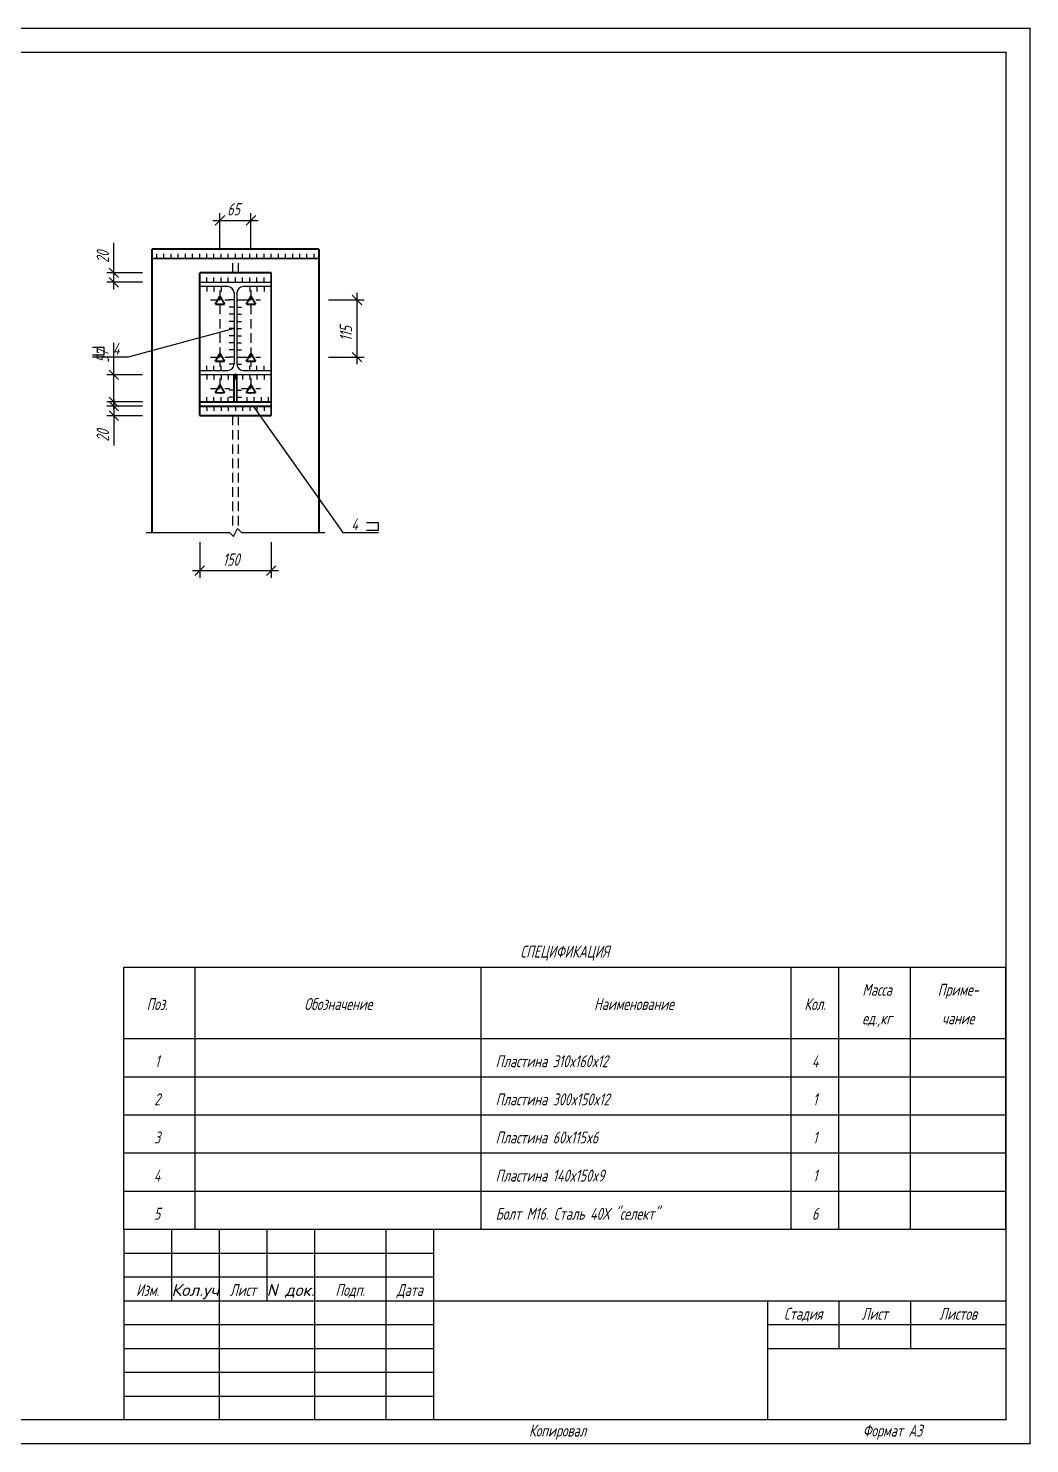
# Model space of a CAD drawing. Extents: x 0 to 420, y 0 to 297.
# Drawn here: x 210 to 420, y 0 to 297 of the extents above; entities that cross this region are included whole.
import ezdxf
from ezdxf.enums import TextEntityAlignment as Align

# ---------------------------------------------------------------- set-up
doc = ezdxf.new("R2010")
doc.units = 0
doc.header["$MEASUREMENT"] = 0
doc.linetypes.add('DASHED', pattern=[3, 2, -1])
doc.layers.get('DEFPOINTS').update_dxf_attribs({"linetype": 'CONTINUOUS'})
for name, color, linetype in [('ВЫНОСКИ', 7, 'CONTINUOUS'), ('ПРОФИЛЬ', 7, 'CONTINUOUS'), ('РАЗМЕРЫ', 7, 'CONTINUOUS'), ('СПЕЦИФИКАЦИЯ', 7, 'CONTINUOUS'), ('УЗЕЛ', 7, 'CONTINUOUS'), ('ШТАМП_РАМКА', 7, 'CONTINUOUS')]:
    doc.layers.add(name, color=color, linetype=linetype)
doc.styles.add('SCADOFFICE', font='RomanS', dxfattribs={"width": 0.7, "oblique": 15, "height": 2.5})
doc.dimstyles.new('SCADOFFICE_DIM', dxfattribs={"dimtxt": 2.5, "dimasz": 2, "dimexe": 1.5, "dimexo": 2, "dimgap": 1, "dimtad": 1, "dimdec": 4, "dimlfac": 10, "dimdsep": 46, "dimtxsty": 'SCADOFFICE', "dimblk": 'OBLIQUE', "dimsah": 1, "dimcen": 2.5, "dimdle": 1.5, "dimclrd": 256, "dimclre": 256, "dimclrt": 256, "dimadec": 0, "dimazin": 0, "dimtfac": 1, "dimtdec": 4, "dimtmove": 2, "dimatfit": 3, "dimldrblk": 'OBLIQUE', "dimfxl": 1, "dimtolj": 1, "dimarcsym": 0})

# ---------------------------------------------------------------- blocks, each defined once
blk = doc.blocks.new('_OBLIQUE')
at = {"layer": 'РАЗМЕРЫ', "color": 0, "linetype": 'ByBlock'}
blk.add_line((-0.5, -0.5), (0.5, 0.5), dxfattribs=at)
blk = doc.blocks.new('*D6')
at = {"layer": 'DEFPOINTS', "color": 0}
for p in [(227.9375, 245.7), (235.9375, 245.7), (235.9375, 243.7)]:
    blk.add_point(p, dxfattribs=at)
at = {"layer": 'РАЗМЕРЫ'}
for p, q in [((227.9375, 245.7), (227.9375, 251.95)), ((227.9375, 242.2), (227.9375, 247.2)), ((233.9375, 245.7), (226.4375, 245.7)), ((233.9375, 243.7), (226.4375, 243.7))]:
    blk.add_line(p, q, dxfattribs=at)
at = {"layer": 'РАЗМЕРЫ', "xscale": 2, "yscale": 2, "zscale": 2}
for p, rotation in [((227.9375, 245.7), 90), ((227.9375, 243.7), 270)]:
    blk.add_blockref('_OBLIQUE', p, dxfattribs=dict(at, rotation=rotation))
at = {"layer": 'РАЗМЕРЫ', "style": 'SCADOFFICE', "oblique": 15, "width": 0.676148}
blk.add_text('20', height=2.58819, rotation=90, dxfattribs=at).set_placement((226.915, 247.777))
blk = doc.blocks.new('*D7')
at = {"layer": 'DEFPOINTS', "color": 0}
for p in [(235.9375, 217.7), (227.9375, 215.7), (235.9375, 215.7)]:
    blk.add_point(p, dxfattribs=at)
at = {"layer": 'РАЗМЕРЫ'}
for p, q in [((233.9375, 217.7), (226.4375, 217.7)), ((227.9375, 219.2), (227.9375, 214.2)), ((227.9375, 217.7), (227.9375, 209.45)), ((233.9375, 215.7), (226.4375, 215.7))]:
    blk.add_line(p, q, dxfattribs=at)
at = {"layer": 'РАЗМЕРЫ', "xscale": 2, "yscale": 2, "zscale": 2}
for p, rotation in [((227.9375, 217.7), 90), ((227.9375, 215.7), 270)]:
    blk.add_blockref('_OBLIQUE', p, dxfattribs=dict(at, rotation=rotation))
at = {"layer": 'РАЗМЕРЫ', "style": 'SCADOFFICE', "oblique": 15, "width": 0.676148}
blk.add_text('20', height=2.58819, rotation=90, dxfattribs=at).set_placement((226.915, 210.277))
blk = doc.blocks.new('*D8')
at = {"layer": 'DEFPOINTS', "color": 0}
for p in [(227.9375, 224.3), (235.9375, 224.3), (235.9375, 218.6)]:
    blk.add_point(p, dxfattribs=at)
at = {"layer": 'РАЗМЕРЫ'}
for p, q in [((227.9375, 224.3), (227.9375, 231)), ((227.9375, 217.1), (227.9375, 225.8)), ((233.9375, 224.3), (226.4375, 224.3)), ((233.9375, 218.6), (226.4375, 218.6))]:
    blk.add_line(p, q, dxfattribs=at)
at = {"layer": 'РАЗМЕРЫ', "xscale": 2, "yscale": 2, "zscale": 2}
for p, rotation in [((227.9375, 224.3), 90), ((227.9375, 218.6), 270)]:
    blk.add_blockref('_OBLIQUE', p, dxfattribs=dict(at, rotation=rotation))
at = {"layer": 'РАЗМЕРЫ', "style": 'SCADOFFICE', "oblique": 15, "width": 0.676148}
blk.add_text('57', height=2.5881905, rotation=90, dxfattribs=at).set_placement((226.915, 226.806875))
blk = doc.blocks.new('*D9')
at = {"layer": 'DEFPOINTS', "color": 0}
for p in [(270.9375, 240), (278.9375, 240), (270.9375, 228)]:
    blk.add_point(p, dxfattribs=at)
at = {"layer": 'РАЗМЕРЫ'}
for p, q in [((278.9375, 226.5), (278.9375, 241.5)), ((272.9375, 240), (280.4375, 240)), ((272.9375, 228), (280.4375, 228))]:
    blk.add_line(p, q, dxfattribs=at)
at = {"layer": 'РАЗМЕРЫ', "xscale": 2, "yscale": 2, "zscale": 2}
for p, rotation in [((278.9375, 240), 90), ((278.9375, 228), 270)]:
    blk.add_blockref('_OBLIQUE', p, dxfattribs=dict(at, rotation=rotation))
at = {"layer": 'РАЗМЕРЫ', "style": 'SCADOFFICE', "oblique": 15, "width": 0.676148}
blk.add_text('115', height=2.58819, rotation=90, dxfattribs=at).set_placement((277.915, 231.3435))
blk = doc.blocks.new('*D10')
at = {"layer": 'DEFPOINTS', "color": 0}
for p in [(256.6875, 256.7), (250.1875, 248.7), (256.6875, 248.7)]:
    blk.add_point(p, dxfattribs=at)
at = {"layer": 'РАЗМЕРЫ'}
for p, q in [((248.6875, 256.7), (258.1875, 256.7)), ((250.1875, 250.7), (250.1875, 258.2)), ((256.6875, 250.7), (256.6875, 258.2))]:
    blk.add_line(p, q, dxfattribs=at)
at = {"layer": 'РАЗМЕРЫ', "xscale": 2, "yscale": 2, "zscale": 2, "rotation": 180}
blk.add_blockref('_OBLIQUE', (250.1875, 256.7), dxfattribs=at)
at = {"layer": 'РАЗМЕРЫ', "xscale": 2, "yscale": 2, "zscale": 2}
blk.add_blockref('_OBLIQUE', (256.6875, 256.7), dxfattribs=at)
at = {"layer": 'РАЗМЕРЫ', "style": 'SCADOFFICE', "oblique": 15, "width": 0.676148}
blk.add_text('65', height=2.5881905, dxfattribs=at).set_placement((251.711125, 257.7225))
blk = doc.blocks.new('*D11')
at = {"layer": 'DEFPOINTS', "color": 0}
for p in [(245.9375, 191.2), (260.9375, 191.2), (260.9375, 183.2)]:
    blk.add_point(p, dxfattribs=at)
at = {"layer": 'РАЗМЕРЫ'}
for p, q in [((245.9375, 189.2), (245.9375, 181.7)), ((260.9375, 189.2), (260.9375, 181.7)), ((244.4375, 183.2), (262.4375, 183.2))]:
    blk.add_line(p, q, dxfattribs=at)
at = {"layer": 'РАЗМЕРЫ', "xscale": 2, "yscale": 2, "zscale": 2, "rotation": 180}
blk.add_blockref('_OBLIQUE', (245.9375, 183.2), dxfattribs=at)
at = {"layer": 'РАЗМЕРЫ', "xscale": 2, "yscale": 2, "zscale": 2}
blk.add_blockref('_OBLIQUE', (260.9375, 183.2), dxfattribs=at)
at = {"layer": 'РАЗМЕРЫ', "style": 'SCADOFFICE', "oblique": 15, "width": 0.676148}
blk.add_text('150', height=2.58819, dxfattribs=at).set_placement((250.781, 184.2225))

msp = doc.modelspace()

# ---------------------------------------------------------------- linework, layer by layer
at = {"layer": 'ВЫНОСКИ', "linetype": 'Continuous'}
for p, q in [((253.1375, 234), (230.9375, 228)), ((225.9375, 230), (223.4375, 230)), ((225.9375, 228.5), (225.9375, 230)), ((223.4375, 228.5), (225.9375, 228.5)), ((230.9375, 228), (223.4375, 228)), ((257.1875, 217.7), (275.9375, 191.2)), ((283.4375, 193.2), (280.9375, 193.2)), ((283.4375, 191.7), (283.4375, 193.2)), ((275.9375, 191.2), (283.4375, 191.2)), ((280.9375, 191.7), (283.4375, 191.7))]:
    msp.add_line(p, q, dxfattribs=at)
at = {"layer": 'ПРОФИЛЬ', "linetype": 'Continuous'}
for p, q in [((245.9375, 243.7), (260.9375, 243.7)), ((245.9375, 242.8), (245.9375, 243.7)), ((260.9375, 243.7), (260.9375, 242.8)), ((251.8375, 242.8), (245.9375, 242.8)), ((253.1375, 241.5), (253.1375, 226.5)), ((253.7375, 241.5), (253.7375, 226.5)), ((260.9375, 242.8), (255.0375, 242.8)), ((245.9375, 224.3), (245.9375, 225.2)), ((245.9375, 225.2), (251.8375, 225.2)), ((260.9375, 224.3), (245.9375, 224.3)), ((255.0375, 225.2), (260.9375, 225.2)), ((260.9375, 225.2), (260.9375, 224.3))]:
    msp.add_line(p, q, dxfattribs=at)
for centre, start, end in [((251.8375, 241.5), 0, 89.9), ((255.0375, 241.5), 90, 179.9), ((251.8375, 226.5), 270, 359.9), ((255.0375, 226.5), 180, 269.9)]:
    msp.add_arc(centre, 1.3, start, end, dxfattribs=at)
at = {"layer": 'СПЕЦИФИКАЦИЯ', "linetype": 'Continuous'}
for p, q in [((230, 100), (415, 100)), ((230, 45), (230, 100)), ((245, 45), (245, 100)), ((305, 45), (305, 100)), ((370, 45), (370, 100)), ((380, 45), (380, 100)), ((395, 45), (395, 100)), ((415, 45), (415, 100)), ((230, 85), (415, 85)), ((230, 77), (415, 77)), ((230, 69), (415, 69)), ((230, 61), (415, 61)), ((230, 53), (415, 53)), ((230, 45), (415, 45))]:
    msp.add_line(p, q, dxfattribs=at)
at = {"layer": 'УЗЕЛ', "linetype": 'Continuous'}
for p, q in [((236.9375, 248.7), (236.9375, 249.7)), ((238.4375, 248.7), (238.4375, 249.7)), ((239.9375, 248.7), (239.9375, 249.7)), ((241.4375, 248.7), (241.4375, 249.7)), ((242.9375, 248.7), (242.9375, 249.7)), ((244.4375, 248.7), (244.4375, 249.7)), ((245.9375, 248.7), (245.9375, 249.7)), ((247.4375, 248.7), (247.4375, 249.7)), ((248.9375, 248.7), (248.9375, 249.7)), ((250.4375, 248.7), (250.4375, 249.7)), ((251.9375, 248.7), (251.9375, 249.7)), ((253.4375, 248.7), (253.4375, 249.7)), ((254.9375, 248.7), (254.9375, 249.7)), ((256.4375, 248.7), (256.4375, 249.7)), ((257.9375, 248.7), (257.9375, 249.7)), ((259.4375, 248.7), (259.4375, 249.7)), ((260.9375, 248.7), (260.9375, 249.7)), ((262.4375, 248.7), (262.4375, 249.7)), ((263.9375, 248.7), (263.9375, 249.7)), ((265.4375, 248.7), (265.4375, 249.7)), ((266.9375, 248.7), (266.9375, 249.7)), ((268.4375, 248.7), (268.4375, 249.7)), ((269.9375, 248.7), (269.9375, 249.7)), ((245.9375, 243.7), (245.9375, 244.7)), ((247.4375, 243.7), (247.4375, 244.7)), ((248.9375, 243.7), (248.9375, 244.7)), ((250.4375, 243.7), (250.4375, 244.7)), ((251.9375, 243.7), (251.9375, 244.7)), ((253.4375, 243.7), (253.4375, 244.7)), ((254.9375, 243.7), (254.9375, 244.7)), ((256.4375, 243.7), (256.4375, 244.7)), ((257.9375, 243.7), (257.9375, 244.7)), ((259.4375, 243.7), (259.4375, 244.7)), ((245.9375, 242.8), (245.9375, 241.8)), ((247.4375, 242.8), (247.4375, 241.8)), ((248.9375, 242.8), (248.9375, 241.8)), ((250.4375, 242.8), (250.4375, 241.8)), ((256.4375, 242.8), (256.4375, 241.8)), ((257.9375, 242.8), (257.9375, 241.8)), ((259.4375, 242.8), (259.4375, 241.8)), ((260.9375, 242.8), (260.9375, 241.8)), ((253.1375, 240), (252.1375, 240)), ((253.1375, 238.5), (252.1375, 238.5)), ((253.7375, 240), (254.7375, 240)), ((253.7375, 238.5), (254.7375, 238.5)), ((253.1375, 237), (252.1375, 237)), ((253.1375, 235.5), (252.1375, 235.5)), ((253.7375, 237), (254.7375, 237)), ((253.7375, 235.5), (254.7375, 235.5)), ((253.1375, 234), (252.1375, 234)), ((253.1375, 232.5), (252.1375, 232.5)), ((253.7375, 234), (254.7375, 234)), ((253.7375, 232.5), (254.7375, 232.5)), ((253.1375, 231), (252.1375, 231)), ((253.1375, 229.5), (252.1375, 229.5)), ((253.7375, 231), (254.7375, 231)), ((253.7375, 229.5), (254.7375, 229.5)), ((245.9375, 225.2), (245.9375, 226.2)), ((247.4375, 225.2), (247.4375, 226.2)), ((248.9375, 225.2), (248.9375, 226.2)), ((250.4375, 225.2), (250.4375, 226.2)), ((253.1375, 228), (252.1375, 228)), ((253.1375, 226.5), (252.1375, 226.5)), ((253.7375, 228), (254.7375, 228)), ((253.7375, 226.5), (254.7375, 226.5)), ((256.4375, 225.2), (256.4375, 226.2)), ((257.9375, 225.2), (257.9375, 226.2)), ((259.4375, 225.2), (259.4375, 226.2)), ((260.9375, 225.2), (260.9375, 226.2)), ((245.9375, 224.3), (245.9375, 223.3)), ((247.4375, 224.3), (247.4375, 223.3)), ((248.9375, 224.3), (248.9375, 223.3)), ((250.4375, 224.3), (250.4375, 223.3)), ((251.9375, 224.3), (251.9375, 223.3)), ((253.4375, 224.3), (253.4375, 223.3)), ((254.9375, 224.3), (254.9375, 223.3)), ((256.4375, 224.3), (256.4375, 223.3)), ((257.9375, 224.3), (257.9375, 223.3)), ((259.4375, 224.3), (259.4375, 223.3)), ((253.1375, 221.1), (252.1375, 221.1)), ((253.7375, 221.1), (254.7375, 221.1)), ((247.4375, 218.6), (247.4375, 219.6)), ((247.4375, 217.7), (247.4375, 216.7)), ((248.9375, 218.6), (248.9375, 219.6)), ((248.9375, 217.7), (248.9375, 216.7)), ((250.4375, 218.6), (250.4375, 219.6)), ((250.4375, 217.7), (250.4375, 216.7)), ((251.9375, 218.6), (251.9375, 219.6)), ((251.9375, 217.7), (251.9375, 216.7)), ((253.1375, 219.6), (252.1375, 219.6)), ((253.4375, 217.7), (253.4375, 216.7)), ((253.7375, 219.6), (254.7375, 219.6)), ((254.9375, 217.7), (254.9375, 216.7)), ((255.8875, 218.6), (255.8875, 219.6)), ((256.4375, 217.7), (256.4375, 216.7)), ((257.3875, 218.6), (257.3875, 219.6)), ((257.9375, 217.7), (257.9375, 216.7)), ((258.8875, 218.6), (258.8875, 219.6)), ((259.4375, 217.7), (259.4375, 216.7)), ((260.3875, 218.6), (260.3875, 219.6)), ((234.6875, 191.2), (252.1875, 191.2)), ((252.1875, 191.2), (253.020833, 190.366667)), ((253.020833, 190.366667), (253.854167, 192.033333)), ((253.854167, 192.033333), (254.6875, 191.2)), ((254.6875, 191.2), (272.1875, 191.2))]:
    msp.add_line(p, q, dxfattribs=at)
at = {"layer": 'УЗЕЛ', "linetype": 'DASHED'}
for p, q in [((252.8375, 247.7), (252.8375, 245.7)), ((254.0375, 247.7), (254.0375, 245.7)), ((250.1875, 242), (250.1875, 226)), ((256.6875, 242), (256.6875, 226)), ((248.1875, 240), (252.1875, 240)), ((254.6875, 240), (258.6875, 240)), ((248.1875, 228), (252.1875, 228)), ((254.6875, 228), (258.6875, 228)), ((250.1875, 223.5), (250.1875, 220.3)), ((256.6875, 223.5), (256.6875, 220.3)), ((248.1875, 221.4), (252.1875, 221.4)), ((254.6875, 221.4), (258.6875, 221.4)), ((252.8375, 215.7), (252.8375, 192.2)), ((254.0375, 215.7), (254.0375, 192.2))]:
    msp.add_line(p, q, dxfattribs=at)
at = {"layer": 'УЗЕЛ', "linetype": 'Continuous', "const_width": 0.4}
for points in [[(235.9375, 250.7), (270.9375, 250.7)], [(235.9375, 248.7), (235.9375, 250.7)], [(270.9375, 250.7), (270.9375, 248.7)], [(270.9375, 248.7), (235.9375, 248.7)], [(235.9375, 191.2), (235.9375, 248.7)], [(270.9375, 191.2), (270.9375, 248.7)], [(245.9375, 245.7), (260.9375, 245.7)], [(245.9375, 215.7), (245.9375, 245.7)], [(260.9375, 245.7), (260.9375, 215.7)], [(250.1875, 240.8), (249.1875, 239.1)], [(251.1875, 239.1), (250.1875, 240.8)], [(256.6875, 240.8), (255.6875, 239.1)], [(257.6875, 239.1), (256.6875, 240.8)], [(249.1875, 239.1), (251.1875, 239.1)], [(255.6875, 239.1), (257.6875, 239.1)], [(250.1875, 228.8), (249.1875, 227.1)], [(251.1875, 227.1), (250.1875, 228.8)], [(256.6875, 228.8), (255.6875, 227.1)], [(257.6875, 227.1), (256.6875, 228.8)], [(249.1875, 227.1), (251.1875, 227.1)], [(255.6875, 227.1), (257.6875, 227.1)], [(253.1375, 224.3), (253.7375, 224.3)], [(253.1375, 218.6), (253.1375, 224.3)], [(253.7375, 224.3), (253.7375, 218.6)], [(250.1875, 222.2), (249.1875, 220.5)], [(249.1875, 220.5), (251.1875, 220.5)], [(251.1875, 220.5), (250.1875, 222.2)], [(256.6875, 222.2), (255.6875, 220.5)], [(255.6875, 220.5), (257.6875, 220.5)], [(257.6875, 220.5), (256.6875, 222.2)], [(245.9375, 218.6), (260.9375, 218.6)], [(245.9375, 217.7), (245.9375, 218.6)], [(260.9375, 217.7), (245.9375, 217.7)], [(253.7375, 218.6), (253.1375, 218.6)], [(260.9375, 218.6), (260.9375, 217.7)], [(260.9375, 215.7), (245.9375, 215.7)]]:
    msp.add_lwpolyline(points, dxfattribs=at)
at = {"layer": 'ШТАМП_РАМКА', "linetype": 'Continuous'}
for p, q in [((0, 297), (420, 297)), ((420, 297), (420, 0)), ((20, 292), (415, 292)), ((415, 292), (415, 5)), ((230, 45), (415, 45)), ((230, 45), (230, 5)), ((240, 45), (240, 30)), ((250, 45), (250, 5)), ((260, 45), (260, 30)), ((270, 45), (270, 5)), ((285, 45), (285, 5)), ((295, 45), (295, 5)), ((230, 40), (295, 40)), ((230, 35), (295, 35)), ((230, 30), (295, 30)), ((295, 30), (415, 30)), ((365, 30), (365, 5)), ((380, 30), (380, 20)), ((395, 30), (395, 20)), ((230, 25), (295, 25)), ((365, 25), (415, 25)), ((230, 20), (295, 20)), ((365, 20), (415, 20)), ((230, 15), (295, 15)), ((230, 10), (295, 10)), ((415, 5), (20, 5)), ((420, 0), (0, 0))]:
    msp.add_line(p, q, dxfattribs=at)

# ---------------------------------------------------------------- texts
at = {"layer": 'ВЫНОСКИ', "style": 'SCADOFFICE', "oblique": 15, "width": 0.7}
for p in [(228.4375, 228.5), (278.4375, 191.7)]:
    msp.add_text('4', height=2.5, dxfattribs=at).set_placement(p, align=Align.CENTER)
at = {"layer": 'СПЕЦИФИКАЦИЯ', "style": 'SCADOFFICE', "oblique": 15, "width": 0.7}
for s, p in [('СПЕЦИФИКАЦИЯ', (322.5, 102)), ('Масса', (388, 94)), ('Приме-', (405, 94)), ('Поз.', (237, 91)), ('Обозначение', (275, 91)), ('Наименование', (337, 91)), ('Кол.', (375, 91)), ('ед.,кг', (388, 88)), ('чание', (405, 88)), ('1', (237, 79)), ('4', (375, 79)), ('2', (237, 71)), ('1', (375, 71)), ('3', (237, 63)), ('1', (375, 63)), ('4', (237, 55)), ('1', (375, 55)), ('5', (237, 47)), ('6', (375, 47))]:
    msp.add_text(s, height=2.5, dxfattribs=at).set_placement(p, align=Align.CENTER)
for s, p in [('Пластина 310x160x12', (308, 79)), ('Пластина 300x150x12', (308, 71)), ('Пластина 60x115x6', (308, 63)), ('Пластина 140x150x9', (308, 55)), ('Болт M16. Сталь 40Х "селект"', (308, 47))]:
    msp.add_text(s, height=2.5, dxfattribs=at).set_placement(p)
at = {"layer": 'ШТАМП_РАМКА', "style": 'SCADOFFICE', "oblique": 15, "width": 0.7}
for s, p in [('Изм.', (235, 31)), ('Лист', (255, 31)), ('Подп.', (277.5, 31)), ('Дата', (290, 31)), ('Стадия', (372.5, 26)), ('Лист', (387.5, 26)), ('Листов', (405, 26))]:
    msp.add_text(s, height=2.5, dxfattribs=at).set_placement(p, align=Align.CENTER)
at = {"layer": 'ШТАМП_РАМКА', "style": 'SCADOFFICE', "oblique": 15}
for s, width, p, p2 in [('Кол.уч', 0.848485, (240, 31), (250, 31)), ('N док.', 0.815534, (260, 31), (270, 31))]:
    msp.add_text(s, height=2.5, dxfattribs=dict(at, width=width)).set_placement(p, p2, align=Align.FIT)
at = {"layer": 'ШТАМП_РАМКА', "style": 'SCADOFFICE', "oblique": 15, "width": 0.7}
for s, p in [('Копировал', (315, 1.5)), ('Формат А3', (385, 1.5))]:
    msp.add_text(s, height=2.5, dxfattribs=at).set_placement(p)

# ---------------------------------------------------------------- dimensions: what is measured, and where the dimension line sits
at = {"layer": 'РАЗМЕРЫ'}
for base, p1, p2, picture, middle in [((256.6875, 256.7), (250.1875, 248.7), (256.6875, 248.7), '*D10', (253.4375, 256.7)), ((260.9375, 183.2), (245.9375, 191.2), (260.9375, 191.2), '*D11', (253.4375, 183.2))]:
    dim = msp.add_linear_dim(base=base, p1=p1, p2=p2, dimstyle='SCADOFFICE_DIM', dxfattribs=at)
    dim.commit()
    dim.dimension.update_dxf_attribs({"geometry": picture, "text_midpoint": middle})
for base, p1, p2, picture, middle in [((227.9375, 245.7), (235.9375, 243.7), (235.9375, 245.7), '*D6', (227.9375, 249.45)), ((227.9375, 224.3), (235.9375, 218.6), (235.9375, 224.3), '*D8', (227.9375, 228.5)), ((227.9375, 215.7), (235.9375, 217.7), (235.9375, 215.7), '*D7', (227.9375, 211.95))]:
    dim = msp.add_linear_dim(base=base, p1=p1, p2=p2, angle=90, dimstyle='SCADOFFICE_DIM', dxfattribs=at)
    dim.commit()
    dim.dimension.update_dxf_attribs({"geometry": picture, "text_midpoint": middle, "dimtype": 160})
dim = msp.add_linear_dim(base=(278.9375, 240), p1=(270.9375, 228), p2=(270.9375, 240), angle=90, dimstyle='SCADOFFICE_DIM', dxfattribs=at)
dim.commit()
dim.dimension.update_dxf_attribs({"geometry": '*D9', "text_midpoint": (278.9375, 234)})

doc.saveas('drawing.dxf')
